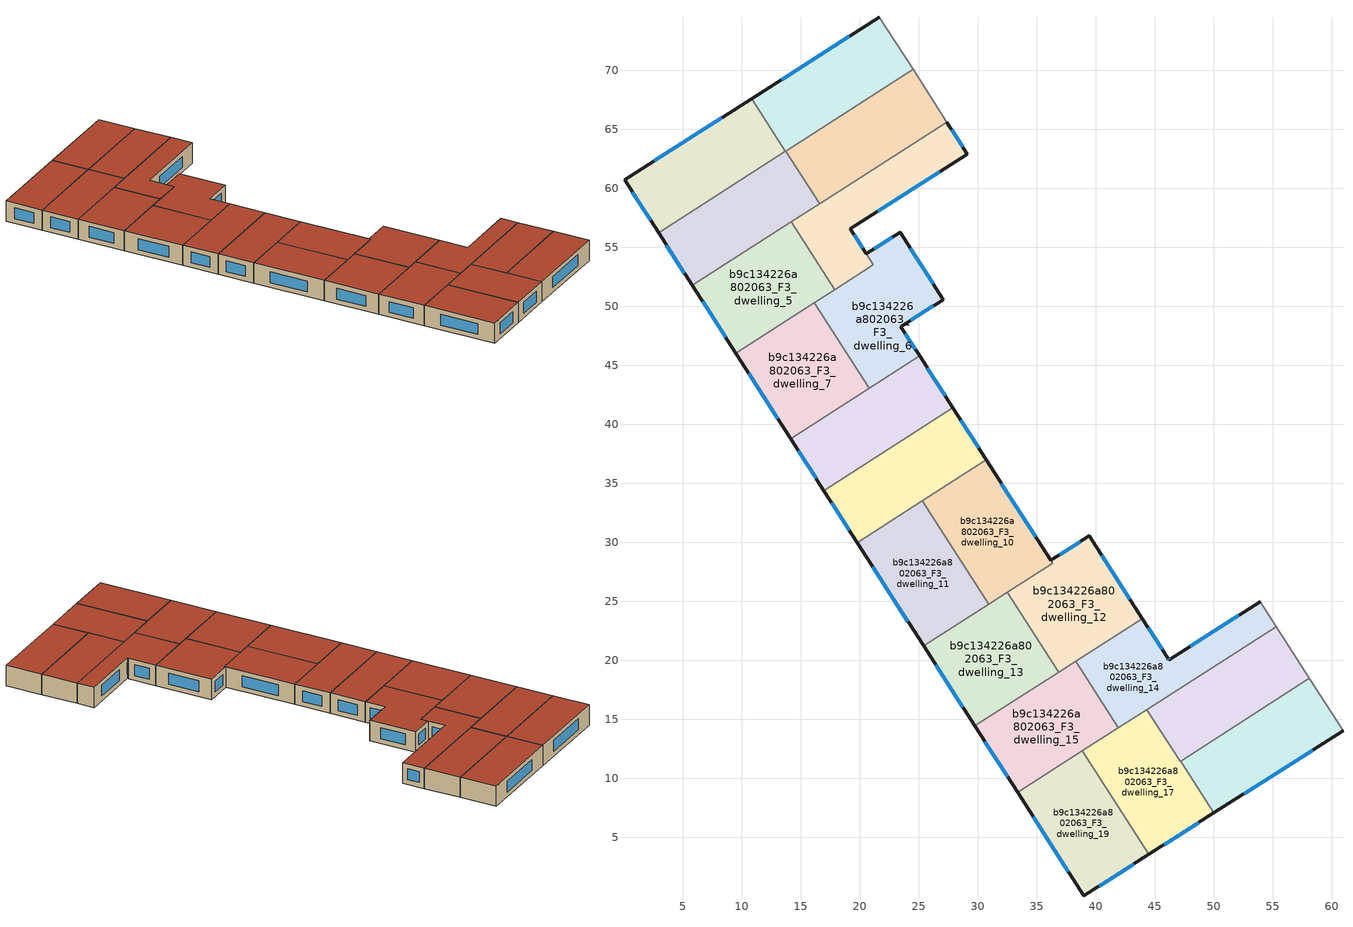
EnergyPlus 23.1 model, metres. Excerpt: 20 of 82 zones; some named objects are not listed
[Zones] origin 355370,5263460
b9c134226a802063_F3_dwelling_0
 floor to b9c134226a802063_F2_dwelling_0 (EU_floor_Construction): 21.65,74.52 24.5,70.08 13.68,63.14 10.81,67.61 z9
 wall outside (EU_wall_Construction): 21.65,74.52 10.81,67.61 z9:12
 wall to b9c134226a802063_F3_dwelling_1 (EU_wall_Construction): 10.81,67.61 13.68,63.14 z9:12
 wall adiabatic (EU_wall_Construction): 24.5,70.08 21.65,74.52 z9:12
 wall to b9c134226a802063_F3_dwelling_2 (EU_wall_Construction): 13.72,63.17 24.5,70.08 z9:12
 wall to b9c134226a802063_F3_dwelling_3 (EU_wall_Construction): 13.68,63.14 13.72,63.17 z9:12
 window (EU_Window_Construction): 19.11,72.9 13.36,69.23 z9.7:11.3
 roof outside (EU_roof_Construction): 24.5,70.08 21.65,74.52 10.81,67.61 13.68,63.14 z12
b9c134226a802063_F3_dwelling_1
 floor to b9c134226a802063_F2_dwelling_1 (EU_floor_Construction): 10.81,67.61 13.68,63.14 2.93,56.25 0.04,60.74 z9
 wall outside (EU_wall_Construction): 10.81,67.61 0.04,60.74 2.93,56.25 z9:12
 wall to b9c134226a802063_F3_dwelling_3 (EU_wall_Construction): 2.93,56.25 13.68,63.14 z9:12
 window (EU_Window_Construction): 0.72,59.69 2.25,57.3 / 8.28,66 2.57,62.36 z9.7:11.3
 roof outside (EU_roof_Construction): 13.68,63.14 10.81,67.61 0.04,60.74 2.93,56.25 z12
b9c134226a802063_F3_dwelling_10
 floor to b9c134226a802063_F2_dwelling_10 (EU_floor_Construction): 30.71,36.99 36.32,28.24 30.9,24.76 25.28,33.51 z9
 wall outside (EU_wall_Construction): 36.17,28.47 30.71,36.99 z9:12
 wall to b9c134226a802063_F3_dwelling_11 (EU_wall_Construction): 25.28,33.51 30.9,24.76 z9:12
 wall to b9c134226a802063_F3_dwelling_12 (EU_wall_Construction): 32.49,25.78 36.32,28.24 36.18,28.47 z9:12
 wall to b9c134226a802063_F3_dwelling_9 (EU_wall_Construction): 30.71,36.99 25.28,33.51 z9:12
 wall to b9c134226a802063_F3_dwelling_13 (EU_wall_Construction): 30.9,24.76 32.49,25.78 z9:12
 window (EU_Window_Construction): 34.89,30.47 31.99,34.99 z9.7:11.3
 roof outside (EU_roof_Construction): 36.32,28.24 30.71,36.99 25.28,33.51 30.9,24.76 z12
b9c134226a802063_F3_dwelling_11
 floor to b9c134226a802063_F2_dwelling_11 (EU_floor_Construction): 25.28,33.51 30.9,24.76 25.39,21.23 19.78,29.98 z9
 wall outside (EU_wall_Construction): 19.78,29.98 25.39,21.23 z9:12
 wall to b9c134226a802063_F3_dwelling_13 (EU_wall_Construction): 25.39,21.23 30.9,24.76 z9:12
 wall to b9c134226a802063_F3_dwelling_9 (EU_wall_Construction): 25.28,33.51 19.78,29.98 z9:12
 window (EU_Window_Construction): 21.09,27.92 24.07,23.28 z9.7:11.3
 roof outside (EU_roof_Construction): 30.9,24.76 25.28,33.51 19.78,29.98 25.39,21.23 z12
b9c134226a802063_F3_dwelling_12
 floor to b9c134226a802063_F2_dwelling_12 (EU_floor_Construction): 39.45,30.55 43.94,23.55 36.84,18.99 32.49,25.78 36.32,28.24 36.18,28.47 z9
 wall outside (EU_wall_Construction): 43.94,23.55 39.45,30.55 36.18,28.47 z9:12
 wall to b9c134226a802063_F3_dwelling_14 (EU_wall_Construction): 38.29,19.92 43.94,23.55 z9:12
 wall to b9c134226a802063_F3_dwelling_13 (EU_wall_Construction): 32.49,25.78 36.84,18.99 z9:12
 wall to b9c134226a802063_F3_dwelling_15 (EU_wall_Construction): 36.84,18.99 38.29,19.92 z9:12
 window (EU_Window_Construction): 38.68,30.06 36.95,28.96 / 42.89,25.19 40.5,28.9 z9.7:11.3
 roof outside (EU_roof_Construction): 43.94,23.55 39.45,30.55 36.18,28.47 36.32,28.24 32.49,25.78 36.84,18.99 z12
b9c134226a802063_F3_dwelling_13
 floor to b9c134226a802063_F2_dwelling_13 (EU_floor_Construction): 32.49,25.78 36.84,18.99 29.74,14.44 25.39,21.23 z9
 wall outside (EU_wall_Construction): 25.39,21.23 29.74,14.44 z9:12
 wall to b9c134226a802063_F3_dwelling_15 (EU_wall_Construction): 29.74,14.44 36.84,18.99 z9:12
 window (EU_Window_Construction): 26.41,19.64 28.72,16.04 z9.7:11.3
 roof outside (EU_roof_Construction): 36.84,18.99 32.49,25.78 25.39,21.23 29.74,14.44 z12
b9c134226a802063_F3_dwelling_14
 floor to b9c134226a802063_F2_dwelling_14 (EU_floor_Construction): 53.92,24.97 55.28,22.86 41.91,14.29 38.29,19.92 43.94,23.55 46.12,20.15 46.19,20.04 z9
 wall outside (EU_wall_Construction): 53.92,24.97 46.19,20.04 46.12,20.15 43.94,23.55 z9:12
 wall adiabatic (EU_wall_Construction): 55.28,22.86 53.92,24.97 z9:12
 wall to b9c134226a802063_F3_dwelling_15 (EU_wall_Construction): 38.29,19.92 41.91,14.29 z9:12
 wall to b9c134226a802063_F3_dwelling_16 (EU_wall_Construction): 44.32,15.83 55.28,22.86 z9:12
 wall to b9c134226a802063_F3_dwelling_17 (EU_wall_Construction): 41.91,14.29 44.32,15.83 z9:12
 window (EU_Window_Construction): 46.18,20.07 46.14,20.13 / 52.11,23.81 48.01,21.2 / 45.61,20.95 44.45,22.75 z9.7:11.3
 roof outside (EU_roof_Construction): 55.28,22.86 53.92,24.97 46.19,20.04 46.12,20.15 43.94,23.55 38.29,19.92 41.91,14.29 z12
b9c134226a802063_F3_dwelling_15
 floor to b9c134226a802063_F2_dwelling_15 (EU_floor_Construction): 38.29,19.92 41.91,14.29 33.36,8.8 29.74,14.44 z9
 wall outside (EU_wall_Construction): 29.74,14.44 33.36,8.8 z9:12
 wall to b9c134226a802063_F3_dwelling_19 (EU_wall_Construction): 33.36,8.8 38.86,12.33 z9:12
 wall to b9c134226a802063_F3_dwelling_17 (EU_wall_Construction): 38.86,12.33 41.91,14.29 z9:12
 window (EU_Window_Construction): 30.59,13.12 32.51,10.13 z9.7:11.3
 roof outside (EU_roof_Construction): 41.91,14.29 38.29,19.92 29.74,14.44 33.36,8.8 z12
b9c134226a802063_F3_dwelling_16
 floor to b9c134226a802063_F2_dwelling_16 (EU_floor_Construction): 55.28,22.86 58.1,18.47 47.14,11.44 44.32,15.83 z9
 wall to b9c134226a802063_F3_dwelling_17 (EU_wall_Construction): 44.32,15.83 47.14,11.44 47.18,11.46 z9:12
 wall adiabatic (EU_wall_Construction): 58.1,18.47 55.28,22.86 z9:12
 wall to b9c134226a802063_F3_dwelling_18 (EU_wall_Construction): 47.18,11.46 58.1,18.47 z9:12
 roof outside (EU_roof_Construction): 58.1,18.47 55.28,22.86 44.32,15.83 47.14,11.44 z12
b9c134226a802063_F3_dwelling_17
 floor to b9c134226a802063_F2_dwelling_17 (EU_floor_Construction): 47.18,11.46 50,7.07 44.48,3.55 38.85,12.33 44.32,15.83 47.14,11.44 z9
 wall outside (EU_wall_Construction): 44.48,3.55 50,7.07 z9:12
 wall to b9c134226a802063_F3_dwelling_18 (EU_wall_Construction): 50,7.07 47.18,11.46 z9:12
 wall to b9c134226a802063_F3_dwelling_19 (EU_wall_Construction): 38.85,12.33 44.48,3.55 z9:12
 window (EU_Window_Construction): 45.78,4.38 48.71,6.24 z9.7:11.3
 roof outside (EU_roof_Construction): 50,7.07 47.18,11.46 47.14,11.44 44.32,15.83 38.85,12.33 44.48,3.55 z12
b9c134226a802063_F3_dwelling_18
 floor to b9c134226a802063_F2_dwelling_18 (EU_floor_Construction): 58.1,18.47 60.94,14.04 50,7.07 47.18,11.46 z9
 wall outside (EU_wall_Construction): 50,7.07 60.94,14.04 z9:12
 wall adiabatic (EU_wall_Construction): 60.94,14.04 58.1,18.47 z9:12
 window (EU_Window_Construction): 52.57,8.7 58.37,12.4 z9.7:11.3
 roof outside (EU_roof_Construction): 60.94,14.04 58.1,18.47 47.18,11.46 50,7.07 z12
b9c134226a802063_F3_dwelling_19
 floor to b9c134226a802063_F2_dwelling_19 (EU_floor_Construction): 38.85,12.33 44.48,3.55 38.98,0.04 33.36,8.8 z9
 wall outside (EU_wall_Construction): 33.36,8.8 38.98,0.04 44.48,3.55 z9:12
 window (EU_Window_Construction): 40.27,0.87 43.19,2.73 / 34.68,6.75 37.66,2.1 z9.7:11.3
 roof outside (EU_roof_Construction): 44.48,3.55 38.85,12.33 33.36,8.8 38.98,0.04 z12
b9c134226a802063_F3_dwelling_2
 floor to b9c134226a802063_F2_dwelling_2 (EU_floor_Construction): 24.5,70.08 27.37,65.62 16.58,58.7 13.72,63.17 z9
 wall to b9c134226a802063_F3_dwelling_3 (EU_wall_Construction): 13.72,63.17 16.58,58.7 z9:12
 wall adiabatic (EU_wall_Construction): 27.37,65.62 24.5,70.08 z9:12
 wall to b9c134226a802063_F3_dwelling_4 (EU_wall_Construction): 16.58,58.7 27.37,65.62 z9:12
 roof outside (EU_roof_Construction): 27.37,65.62 24.5,70.08 13.72,63.17 16.58,58.7 z12
b9c134226a802063_F3_dwelling_3
 floor to b9c134226a802063_F2_dwelling_3 (EU_floor_Construction): 13.72,63.17 16.58,58.7 5.79,51.78 2.93,56.25 z9
 wall outside (EU_wall_Construction): 2.93,56.25 5.79,51.78 z9:12
 wall to b9c134226a802063_F3_dwelling_5 (EU_wall_Construction): 5.79,51.78 14.19,57.16 z9:12
 wall to b9c134226a802063_F3_dwelling_4 (EU_wall_Construction): 14.19,57.16 16.58,58.7 z9:12
 window (EU_Window_Construction): 3.6,55.2 5.12,52.83 z9.7:11.3
 roof outside (EU_roof_Construction): 16.58,58.7 13.72,63.17 2.93,56.25 5.79,51.78 z12
b9c134226a802063_F3_dwelling_4
 floor to b9c134226a802063_F2_dwelling_4 (EU_floor_Construction): 27.37,65.62 29.11,62.91 19.18,56.58 21.13,53.51 17.87,51.42 14.19,57.16 z9
 wall outside (EU_wall_Construction): 20.54,54.45 19.18,56.58 29.11,62.91 27.37,65.62 z9:12
 wall to b9c134226a802063_F3_dwelling_5 (EU_wall_Construction): 14.19,57.16 17.87,51.42 z9:12
 wall to b9c134226a802063_F3_dwelling_6 (EU_wall_Construction): 17.87,51.42 21.13,53.51 / 21.14,53.52 20.54,54.45 z9:12
 window (EU_Window_Construction): 28.7,63.54 27.78,64.98 / 21.51,58.06 26.78,61.42 / 20.22,54.95 19.5,56.08 z9.7:11.3
 roof outside (EU_roof_Construction): 21.13,53.51 19.18,56.58 29.11,62.91 27.37,65.62 14.19,57.16 17.87,51.42 z12
b9c134226a802063_F3_dwelling_5
 floor to b9c134226a802063_F2_dwelling_5 (EU_floor_Construction): 14.19,57.16 17.87,51.42 9.48,46.04 5.79,51.78 z9
 wall outside (EU_wall_Construction): 5.79,51.78 9.48,46.04 z9:12
 wall to b9c134226a802063_F3_dwelling_7 (EU_wall_Construction): 9.48,46.04 16.13,50.3 z9:12
 wall to b9c134226a802063_F3_dwelling_6 (EU_wall_Construction): 16.13,50.3 17.87,51.42 z9:12
 window (EU_Window_Construction): 6.66,50.43 8.61,47.39 z9.7:11.3
 roof outside (EU_roof_Construction): 17.87,51.42 14.19,57.16 5.79,51.78 9.48,46.04 z12
b9c134226a802063_F3_dwelling_6
 floor to b9c134226a802063_F2_dwelling_6 (EU_floor_Construction): 23.41,56.29 27.07,50.58 23.47,48.29 25.06,45.81 20.77,43.06 16.13,50.3 21.14,53.52 20.54,54.45 z9
 wall outside (EU_wall_Construction): 25.06,45.81 23.47,48.29 27.07,50.58 23.41,56.29 20.54,54.45 z9:12
 wall to b9c134226a802063_F3_dwelling_7 (EU_wall_Construction): 16.13,50.3 20.77,43.06 z9:12
 wall to b9c134226a802063_F3_dwelling_8 (EU_wall_Construction): 20.77,43.06 25.06,45.81 z9:12
 window (EU_Window_Construction): 22.74,55.86 21.21,54.88 / 26.21,51.92 24.27,54.95 / 24.31,48.83 26.22,50.04 / 24.69,46.39 23.84,47.71 z9.7:11.3
 roof outside (EU_roof_Construction): 25.06,45.81 23.47,48.29 27.07,50.58 23.41,56.29 20.54,54.45 21.14,53.52 16.13,50.3 20.77,43.06 z12
b9c134226a802063_F3_dwelling_7
 floor to b9c134226a802063_F2_dwelling_7 (EU_floor_Construction): 16.13,50.3 20.77,43.06 14.12,38.79 9.48,46.04 z9
 wall outside (EU_wall_Construction): 9.48,46.04 14.12,38.79 z9:12
 wall to b9c134226a802063_F3_dwelling_8 (EU_wall_Construction): 14.12,38.79 20.77,43.06 z9:12
 window (EU_Window_Construction): 10.57,44.34 13.03,40.49 z9.7:11.3
 roof outside (EU_roof_Construction): 20.77,43.06 16.13,50.3 9.48,46.04 14.12,38.79 z12
b9c134226a802063_F3_dwelling_8
 floor to b9c134226a802063_F2_dwelling_8 (EU_floor_Construction): 25.06,45.81 27.89,41.4 16.95,34.39 14.12,38.79 z9
 wall outside (EU_wall_Construction): 27.89,41.4 25.06,45.81 / 14.12,38.79 16.95,34.39 z9:12
 wall to b9c134226a802063_F3_dwelling_9 (EU_wall_Construction): 16.95,34.39 27.89,41.4 z9:12
 window (EU_Window_Construction): 27.22,42.44 25.72,44.77 / 14.79,37.76 16.29,35.42 z9.7:11.3
 roof outside (EU_roof_Construction): 27.89,41.4 25.06,45.81 14.12,38.79 16.95,34.39 z12
b9c134226a802063_F3_dwelling_9
 floor to b9c134226a802063_F2_dwelling_9 (EU_floor_Construction): 27.89,41.4 30.71,36.99 19.78,29.98 16.95,34.39 z9
 wall outside (EU_wall_Construction): 30.71,36.99 27.89,41.4 / 16.95,34.39 19.78,29.98 z9:12
 window (EU_Window_Construction): 30.05,38.03 28.55,40.37 / 17.61,33.35 19.11,31.01 z9.7:11.3
 roof outside (EU_roof_Construction): 30.71,36.99 27.89,41.4 16.95,34.39 19.78,29.98 z12
[Building]
EU S2 Campaign: North Axis=0; Terrain=City; Solar Distribution=FullExterior
[Site:Location]
Budapest.Ferenc.Liszt.Intl.AP: Latitude=47.437; Longitude=19.256; Time Zone=1; Elevation=185
[SizingPeriod:WeatherFileDays]
AnnualSizingPeriod: Begin Month=1; Begin Day of Month=1; End Month=12; End Day of Month=31; Day of Week for Start Day=Monday; Use Weather File Daylight Saving Period=No; Use Weather File Rain and Snow Indicators=No
[MATERIAL]
EU_InternalMass_Material: Roughness=MediumRough; Thickness=0.1; Conductivity=1; Density=1800; Specific Heat=900; Thermal Absorptance=0.9; Solar Absorptance=0.7; Visible Absorptance=0.7
[MATERIAL:NOMASS] Roughness=MediumRough; Thermal Absorptance=0.9; Solar Absorptance=0.7; Visible Absorptance=0.7
Name | Thermal Resistance
EU_wall_NoMass | 0.832559
EU_roof_NoMass | 1.39638
EU_floor_NoMass | 0.872794
[WINDOWMATERIAL:SIMPLEGLAZINGSYSTEM]
EU_Window_SimpleGlazing: UFactor=2.79869; Solar Heat Gain Coefficient=0.75; Visible Transmittance=0.75
[CONSTRUCTION]
EU_wall_Construction: EU_wall_NoMass
EU_roof_Construction: EU_roof_NoMass
EU_floor_Construction: EU_floor_NoMass
EU_Window_Construction: EU_Window_SimpleGlazing
EU_InternalMass_Construction: EU_InternalMass_Material
[ZONE] Type=1; Multiplier=1; Ceiling Height=autocalculate; Floor Area=autocalculate; Part of Total Floor Area=Yes
Name | Volume
b9c134226a802063_F3_dwelling_0 | 204.031
b9c134226a802063_F3_dwelling_1; b9c134226a802063_F3_dwelling_7 | 204.043
b9c134226a802063_F3_dwelling_10 | 201.047
b9c134226a802063_F3_dwelling_11 | 204.049
b9c134226a802063_F3_dwelling_12 | 207.053
b9c134226a802063_F3_dwelling_13 | 204.05
b9c134226a802063_F3_dwelling_14 | 204.055
b9c134226a802063_F3_dwelling_15 | 204.045
b9c134226a802063_F3_dwelling_16 | 204.034
b9c134226a802063_F3_dwelling_17 | 204.047
b9c134226a802063_F3_dwelling_18 | 204.052
b9c134226a802063_F3_dwelling_19 | 204.029
b9c134226a802063_F3_dwelling_2 | 204.038
b9c134226a802063_F3_dwelling_3 | 204.051
b9c134226a802063_F3_dwelling_4 | 192.715
b9c134226a802063_F3_dwelling_5 | 204.027
b9c134226a802063_F3_dwelling_6 | 215.34
b9c134226a802063_F3_dwelling_8 | 204.012
b9c134226a802063_F3_dwelling_9 | 204.066
[INTERNALMASS] Construction=EU_InternalMass_Construction
Name | Zone or ZoneList | Surface Area
b9c134226a802063_F3_dwelling_0_EU_InternalMass | b9c134226a802063_F3_dwelling_0 | 68.0119
b9c134226a802063_F3_dwelling_1_EU_InternalMass | b9c134226a802063_F3_dwelling_1 | 68.0146
b9c134226a802063_F3_dwelling_2_EU_InternalMass | b9c134226a802063_F3_dwelling_2 | 68.0126
b9c134226a802063_F3_dwelling_3_EU_InternalMass | b9c134226a802063_F3_dwelling_3 | 68.0163
b9c134226a802063_F3_dwelling_4_EU_InternalMass | b9c134226a802063_F3_dwelling_4 | 64.2478
b9c134226a802063_F3_dwelling_5_EU_InternalMass | b9c134226a802063_F3_dwelling_5 | 68.0102
b9c134226a802063_F3_dwelling_6_EU_InternalMass | b9c134226a802063_F3_dwelling_6 | 71.7814
b9c134226a802063_F3_dwelling_7_EU_InternalMass | b9c134226a802063_F3_dwelling_7 | 68.0169
b9c134226a802063_F3_dwelling_8_EU_InternalMass | b9c134226a802063_F3_dwelling_8 | 68.004
b9c134226a802063_F3_dwelling_9_EU_InternalMass | b9c134226a802063_F3_dwelling_9 | 68.022
b9c134226a802063_F3_dwelling_10_EU_InternalMass | b9c134226a802063_F3_dwelling_10 | 67.0129
b9c134226a802063_F3_dwelling_11_EU_InternalMass | b9c134226a802063_F3_dwelling_11 | 68.016
b9c134226a802063_F3_dwelling_12_EU_InternalMass | b9c134226a802063_F3_dwelling_12 | 69.017
b9c134226a802063_F3_dwelling_13_EU_InternalMass | b9c134226a802063_F3_dwelling_13 | 68.016
b9c134226a802063_F3_dwelling_14_EU_InternalMass | b9c134226a802063_F3_dwelling_14 | 68.0185
b9c134226a802063_F3_dwelling_15_EU_InternalMass | b9c134226a802063_F3_dwelling_15 | 68.0135
b9c134226a802063_F3_dwelling_16_EU_InternalMass | b9c134226a802063_F3_dwelling_16 | 68.012
b9c134226a802063_F3_dwelling_17_EU_InternalMass | b9c134226a802063_F3_dwelling_17 | 68.0154
b9c134226a802063_F3_dwelling_18_EU_InternalMass | b9c134226a802063_F3_dwelling_18 | 68.0182
b9c134226a802063_F3_dwelling_19_EU_InternalMass | b9c134226a802063_F3_dwelling_19 | 68.0094
[OTHEREQUIPMENT] Fuel Type=Electricity; Design Level Calculation Method=Watts/Area; Power per Zone Floor Area=1; Fraction Latent=0; Fraction Radiant=0; Fraction Lost=0; Carbon Dioxide Generation Rate=0; EndUse Subcategory=EU_Step8_InternalGains
Name | Zone or ZoneList or Space or SpaceList | Schedule
EU_Step8_InternalGain_b9c134226a802063_F3_dwelling_0_f000 | b9c134226a802063_F3_dwelling_0 | EU_Step8_GainSchedule_b9c134226a802063_F3_dwelling_0_f000
EU_Step8_InternalGain_b9c134226a802063_F3_dwelling_1_f000 | b9c134226a802063_F3_dwelling_1 | EU_Step8_GainSchedule_b9c134226a802063_F3_dwelling_1_f000
EU_Step8_InternalGain_b9c134226a802063_F3_dwelling_2_f000 | b9c134226a802063_F3_dwelling_2 | EU_Step8_GainSchedule_b9c134226a802063_F3_dwelling_2_f000
EU_Step8_InternalGain_b9c134226a802063_F3_dwelling_3_f000 | b9c134226a802063_F3_dwelling_3 | EU_Step8_GainSchedule_b9c134226a802063_F3_dwelling_3_f000
EU_Step8_InternalGain_b9c134226a802063_F3_dwelling_4_f000 | b9c134226a802063_F3_dwelling_4 | EU_Step8_GainSchedule_b9c134226a802063_F3_dwelling_4_f000
EU_Step8_InternalGain_b9c134226a802063_F3_dwelling_5_f000 | b9c134226a802063_F3_dwelling_5 | EU_Step8_GainSchedule_b9c134226a802063_F3_dwelling_5_f000
EU_Step8_InternalGain_b9c134226a802063_F3_dwelling_6_f000 | b9c134226a802063_F3_dwelling_6 | EU_Step8_GainSchedule_b9c134226a802063_F3_dwelling_6_f000
EU_Step8_InternalGain_b9c134226a802063_F3_dwelling_7_f000 | b9c134226a802063_F3_dwelling_7 | EU_Step8_GainSchedule_b9c134226a802063_F3_dwelling_7_f000
EU_Step8_InternalGain_b9c134226a802063_F3_dwelling_8_f000 | b9c134226a802063_F3_dwelling_8 | EU_Step8_GainSchedule_b9c134226a802063_F3_dwelling_8_f000
EU_Step8_InternalGain_b9c134226a802063_F3_dwelling_9_f000 | b9c134226a802063_F3_dwelling_9 | EU_Step8_GainSchedule_b9c134226a802063_F3_dwelling_9_f000
EU_Step8_InternalGain_b9c134226a802063_F3_dwelling_10_f000 | b9c134226a802063_F3_dwelling_10 | EU_Step8_GainSchedule_b9c134226a802063_F3_dwelling_10_f000
EU_Step8_InternalGain_b9c134226a802063_F3_dwelling_11_f000 | b9c134226a802063_F3_dwelling_11 | EU_Step8_GainSchedule_b9c134226a802063_F3_dwelling_11_f000
EU_Step8_InternalGain_b9c134226a802063_F3_dwelling_12_f000 | b9c134226a802063_F3_dwelling_12 | EU_Step8_GainSchedule_b9c134226a802063_F3_dwelling_12_f000
EU_Step8_InternalGain_b9c134226a802063_F3_dwelling_13_f000 | b9c134226a802063_F3_dwelling_13 | EU_Step8_GainSchedule_b9c134226a802063_F3_dwelling_13_f000
EU_Step8_InternalGain_b9c134226a802063_F3_dwelling_14_f000 | b9c134226a802063_F3_dwelling_14 | EU_Step8_GainSchedule_b9c134226a802063_F3_dwelling_14_f000
EU_Step8_InternalGain_b9c134226a802063_F3_dwelling_15_f000 | b9c134226a802063_F3_dwelling_15 | EU_Step8_GainSchedule_b9c134226a802063_F3_dwelling_15_f000
EU_Step8_InternalGain_b9c134226a802063_F3_dwelling_16_f000 | b9c134226a802063_F3_dwelling_16 | EU_Step8_GainSchedule_b9c134226a802063_F3_dwelling_16_f000
EU_Step8_InternalGain_b9c134226a802063_F3_dwelling_17_f000 | b9c134226a802063_F3_dwelling_17 | EU_Step8_GainSchedule_b9c134226a802063_F3_dwelling_17_f000
EU_Step8_InternalGain_b9c134226a802063_F3_dwelling_18_f000 | b9c134226a802063_F3_dwelling_18 | EU_Step8_GainSchedule_b9c134226a802063_F3_dwelling_18_f000
EU_Step8_InternalGain_b9c134226a802063_F3_dwelling_19_f000 | b9c134226a802063_F3_dwelling_19 | EU_Step8_GainSchedule_b9c134226a802063_F3_dwelling_19_f000
[ZONEVENTILATION:DESIGNFLOWRATE] Schedule=EU_AlwaysOn; Design Flow Rate Calculation Method=AirChanges/Hour; Air Changes per Hour=0.475469; Ventilation Type=Natural; Fan Pressure Rise=0; Fan Total Efficiency=1; Constant Term Coefficient=1; Temperature Term Coefficient=0; Velocity Term Coefficient=0; Velocity Squared Term Coefficient=0; Minimum Indoor Temperature=-100; Maximum Indoor Temperature=100; Delta Temperature=-100; Minimum Outdoor Temperature=-100; Maximum Outdoor Temperature=100; Maximum Wind Speed=40
Name | Zone or ZoneList or Space or SpaceList
EU_ConstantAir_b9c134226a802063_F3_dwelling_0 | b9c134226a802063_F3_dwelling_0
EU_ConstantAir_b9c134226a802063_F3_dwelling_1 | b9c134226a802063_F3_dwelling_1
EU_ConstantAir_b9c134226a802063_F3_dwelling_2 | b9c134226a802063_F3_dwelling_2
EU_ConstantAir_b9c134226a802063_F3_dwelling_3 | b9c134226a802063_F3_dwelling_3
EU_ConstantAir_b9c134226a802063_F3_dwelling_4 | b9c134226a802063_F3_dwelling_4
EU_ConstantAir_b9c134226a802063_F3_dwelling_5 | b9c134226a802063_F3_dwelling_5
EU_ConstantAir_b9c134226a802063_F3_dwelling_6 | b9c134226a802063_F3_dwelling_6
EU_ConstantAir_b9c134226a802063_F3_dwelling_7 | b9c134226a802063_F3_dwelling_7
EU_ConstantAir_b9c134226a802063_F3_dwelling_8 | b9c134226a802063_F3_dwelling_8
EU_ConstantAir_b9c134226a802063_F3_dwelling_9 | b9c134226a802063_F3_dwelling_9
EU_ConstantAir_b9c134226a802063_F3_dwelling_10 | b9c134226a802063_F3_dwelling_10
EU_ConstantAir_b9c134226a802063_F3_dwelling_11 | b9c134226a802063_F3_dwelling_11
EU_ConstantAir_b9c134226a802063_F3_dwelling_12 | b9c134226a802063_F3_dwelling_12
EU_ConstantAir_b9c134226a802063_F3_dwelling_13 | b9c134226a802063_F3_dwelling_13
EU_ConstantAir_b9c134226a802063_F3_dwelling_14 | b9c134226a802063_F3_dwelling_14
EU_ConstantAir_b9c134226a802063_F3_dwelling_15 | b9c134226a802063_F3_dwelling_15
EU_ConstantAir_b9c134226a802063_F3_dwelling_16 | b9c134226a802063_F3_dwelling_16
EU_ConstantAir_b9c134226a802063_F3_dwelling_17 | b9c134226a802063_F3_dwelling_17
EU_ConstantAir_b9c134226a802063_F3_dwelling_18 | b9c134226a802063_F3_dwelling_18
EU_ConstantAir_b9c134226a802063_F3_dwelling_19 | b9c134226a802063_F3_dwelling_19
[HVACTEMPLATE:ZONE:IDEALLOADSAIRSYSTEM] System Availability Schedule=EU_AlwaysOn; Maximum Heating Supply Air Temperature=50; Minimum Cooling Supply Air Temperature=13; Maximum Heating Supply Air Humidity Ratio=0.0156; Minimum Cooling Supply Air Humidity Ratio=0.0077; Heating Limit=NoLimit; Cooling Limit=NoLimit; Heating Availability Schedule=EU_AlwaysOn; Cooling Availability Schedule=EU_CoolingOff; Dehumidification Control Type=ConstantSensibleHeatRatio; Cooling Sensible Heat Ratio=0.7; Dehumidification Setpoint=60; Humidification Control Type=None; Humidification Setpoint=30; Outdoor Air Method=None; Outdoor Air Flow Rate per Person=0.00944; Outdoor Air Flow Rate per Zone Floor Area=0; Outdoor Air Flow Rate per Zone=0; Demand Controlled Ventilation Type=None; Outdoor Air Economizer Type=NoEconomizer; Heat Recovery Type=None; Sensible Heat Recovery Effectiveness=0.7; Latent Heat Recovery Effectiveness=0.65
Name | Template Thermostat
b9c134226a802063_F3_dwelling_0 | EU_HeatOnly_b9c134226a802063_F3_dwelling_0
b9c134226a802063_F3_dwelling_1 | EU_HeatOnly_b9c134226a802063_F3_dwelling_1
b9c134226a802063_F3_dwelling_2 | EU_HeatOnly_b9c134226a802063_F3_dwelling_2
b9c134226a802063_F3_dwelling_3 | EU_HeatOnly_b9c134226a802063_F3_dwelling_3
b9c134226a802063_F3_dwelling_4 | EU_HeatOnly_b9c134226a802063_F3_dwelling_4
b9c134226a802063_F3_dwelling_5 | EU_HeatOnly_b9c134226a802063_F3_dwelling_5
b9c134226a802063_F3_dwelling_6 | EU_HeatOnly_b9c134226a802063_F3_dwelling_6
b9c134226a802063_F3_dwelling_7 | EU_HeatOnly_b9c134226a802063_F3_dwelling_7
b9c134226a802063_F3_dwelling_8 | EU_HeatOnly_b9c134226a802063_F3_dwelling_8
b9c134226a802063_F3_dwelling_9 | EU_HeatOnly_b9c134226a802063_F3_dwelling_9
b9c134226a802063_F3_dwelling_10 | EU_HeatOnly_b9c134226a802063_F3_dwelling_10
b9c134226a802063_F3_dwelling_11 | EU_HeatOnly_b9c134226a802063_F3_dwelling_11
b9c134226a802063_F3_dwelling_12 | EU_HeatOnly_b9c134226a802063_F3_dwelling_12
b9c134226a802063_F3_dwelling_13 | EU_HeatOnly_b9c134226a802063_F3_dwelling_13
b9c134226a802063_F3_dwelling_14 | EU_HeatOnly_b9c134226a802063_F3_dwelling_14
b9c134226a802063_F3_dwelling_15 | EU_HeatOnly_b9c134226a802063_F3_dwelling_15
b9c134226a802063_F3_dwelling_16 | EU_HeatOnly_b9c134226a802063_F3_dwelling_16
b9c134226a802063_F3_dwelling_17 | EU_HeatOnly_b9c134226a802063_F3_dwelling_17
b9c134226a802063_F3_dwelling_18 | EU_HeatOnly_b9c134226a802063_F3_dwelling_18
b9c134226a802063_F3_dwelling_19 | EU_HeatOnly_b9c134226a802063_F3_dwelling_19
[SIZING:ZONE] Zone Cooling Design Supply Air Temperature Input Method=SupplyAirTemperature; Zone Cooling Design Supply Air Temperature=13; Zone Heating Design Supply Air Temperature Input Method=SupplyAirTemperature; Zone Heating Design Supply Air Temperature=50; Zone Cooling Design Supply Air Humidity Ratio=0.008; Zone Heating Design Supply Air Humidity Ratio=0.008; Cooling Design Air Flow Method=DesignDay; Cooling Design Air Flow Rate=0; Cooling Minimum Air Flow per Zone Floor Area=0.000762; Cooling Minimum Air Flow=0; Cooling Minimum Air Flow Fraction=0.2; Heating Design Air Flow Method=DesignDay; Heating Design Air Flow Rate=0; Heating Maximum Air Flow per Zone Floor Area=0.002032; Heating Maximum Air Flow=0.141576; Heating Maximum Air Flow Fraction=0.3; Account for Dedicated Outdoor Air System=No; Dedicated Outdoor Air System Control Strategy=NeutralSupplyAir; Dedicated Outdoor Air Low Setpoint Temperature for Design=autosize; Dedicated Outdoor Air High Setpoint Temperature for Design=autosize; Zone Load Sizing Method=Sensible Load Only No Latent Load; Zone Latent Cooling Design Supply Air Humidity Ratio Input Method=HumidityRatioDifference; Zone Cooling Design Supply Air Humidity Ratio Difference=0.005; Zone Latent Heating Design Supply Air Humidity Ratio Input Method=HumidityRatioDifference; Zone Humidification Design Supply Air Humidity Ratio Difference=0.005
b9c134226a802063_F3_dwelling_0; b9c134226a802063_F3_dwelling_1; b9c134226a802063_F3_dwelling_2; b9c134226a802063_F3_dwelling_3; b9c134226a802063_F3_dwelling_4; b9c134226a802063_F3_dwelling_5; b9c134226a802063_F3_dwelling_6; b9c134226a802063_F3_dwelling_7; b9c134226a802063_F3_dwelling_8; b9c134226a802063_F3_dwelling_9; b9c134226a802063_F3_dwelling_10; b9c134226a802063_F3_dwelling_11; b9c134226a802063_F3_dwelling_12; b9c134226a802063_F3_dwelling_13; b9c134226a802063_F3_dwelling_14; b9c134226a802063_F3_dwelling_15; b9c134226a802063_F3_dwelling_16; b9c134226a802063_F3_dwelling_17; b9c134226a802063_F3_dwelling_18; b9c134226a802063_F3_dwelling_19
[SCHEDULE:CONSTANT]
Name | Hourly Value
EU_AlwaysOn | 1
EU_CoolingOff | 0
[SCHEDULE:FILE] Column Number=1; Rows to Skip at Top=0; Number of Hours of Data=8760; Column Separator=Comma; Interpolate to Timestep=No; Minutes per Item=60; Adjust Schedule for Daylight Savings=Yes
Name | File
EU_Step8_GainSchedule_b9c134226a802063_F3_dwelling_0_f000 | ../../schedules/b9c134226a802063/b9c134226a802063_F3_dwelling_0_f000_gain.csv
EU_Step8_GainSchedule_b9c134226a802063_F3_dwelling_1_f000 | ../../schedules/b9c134226a802063/b9c134226a802063_F3_dwelling_1_f000_gain.csv
EU_Step8_GainSchedule_b9c134226a802063_F3_dwelling_2_f000 | ../../schedules/b9c134226a802063/b9c134226a802063_F3_dwelling_2_f000_gain.csv
EU_Step8_GainSchedule_b9c134226a802063_F3_dwelling_3_f000 | ../../schedules/b9c134226a802063/b9c134226a802063_F3_dwelling_3_f000_gain.csv
EU_Step8_GainSchedule_b9c134226a802063_F3_dwelling_4_f000 | ../../schedules/b9c134226a802063/b9c134226a802063_F3_dwelling_4_f000_gain.csv
EU_Step8_GainSchedule_b9c134226a802063_F3_dwelling_5_f000 | ../../schedules/b9c134226a802063/b9c134226a802063_F3_dwelling_5_f000_gain.csv
EU_Step8_GainSchedule_b9c134226a802063_F3_dwelling_6_f000 | ../../schedules/b9c134226a802063/b9c134226a802063_F3_dwelling_6_f000_gain.csv
EU_Step8_GainSchedule_b9c134226a802063_F3_dwelling_7_f000 | ../../schedules/b9c134226a802063/b9c134226a802063_F3_dwelling_7_f000_gain.csv
EU_Step8_GainSchedule_b9c134226a802063_F3_dwelling_8_f000 | ../../schedules/b9c134226a802063/b9c134226a802063_F3_dwelling_8_f000_gain.csv
EU_Step8_GainSchedule_b9c134226a802063_F3_dwelling_9_f000 | ../../schedules/b9c134226a802063/b9c134226a802063_F3_dwelling_9_f000_gain.csv
EU_Step8_GainSchedule_b9c134226a802063_F3_dwelling_10_f000 | ../../schedules/b9c134226a802063/b9c134226a802063_F3_dwelling_10_f000_gain.csv
EU_Step8_GainSchedule_b9c134226a802063_F3_dwelling_11_f000 | ../../schedules/b9c134226a802063/b9c134226a802063_F3_dwelling_11_f000_gain.csv
EU_Step8_GainSchedule_b9c134226a802063_F3_dwelling_12_f000 | ../../schedules/b9c134226a802063/b9c134226a802063_F3_dwelling_12_f000_gain.csv
EU_Step8_GainSchedule_b9c134226a802063_F3_dwelling_13_f000 | ../../schedules/b9c134226a802063/b9c134226a802063_F3_dwelling_13_f000_gain.csv
EU_Step8_GainSchedule_b9c134226a802063_F3_dwelling_14_f000 | ../../schedules/b9c134226a802063/b9c134226a802063_F3_dwelling_14_f000_gain.csv
EU_Step8_GainSchedule_b9c134226a802063_F3_dwelling_15_f000 | ../../schedules/b9c134226a802063/b9c134226a802063_F3_dwelling_15_f000_gain.csv
EU_Step8_GainSchedule_b9c134226a802063_F3_dwelling_16_f000 | ../../schedules/b9c134226a802063/b9c134226a802063_F3_dwelling_16_f000_gain.csv
EU_Step8_GainSchedule_b9c134226a802063_F3_dwelling_17_f000 | ../../schedules/b9c134226a802063/b9c134226a802063_F3_dwelling_17_f000_gain.csv
EU_Step8_GainSchedule_b9c134226a802063_F3_dwelling_18_f000 | ../../schedules/b9c134226a802063/b9c134226a802063_F3_dwelling_18_f000_gain.csv
EU_Step8_GainSchedule_b9c134226a802063_F3_dwelling_19_f000 | ../../schedules/b9c134226a802063/b9c134226a802063_F3_dwelling_19_f000_gain.csv
